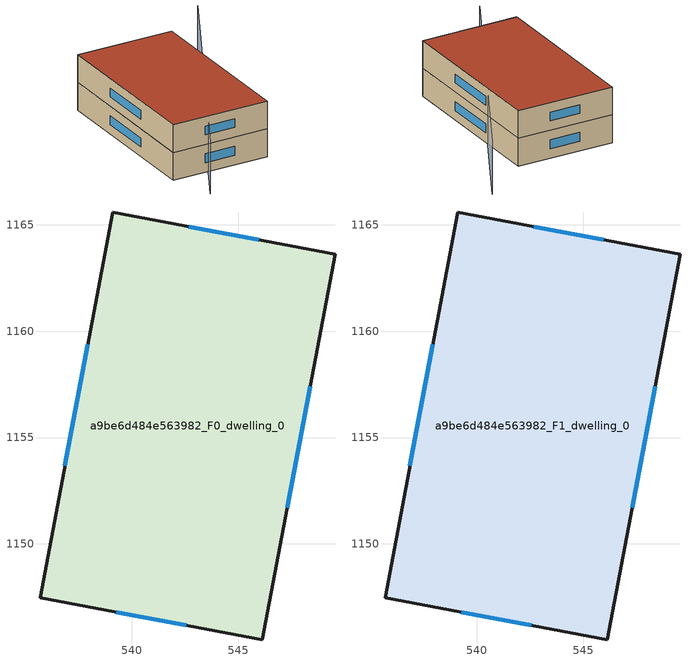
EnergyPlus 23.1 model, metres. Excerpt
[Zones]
a9be6d484e563982_F0_dwelling_0
 floor ground (EU_floor_Construction): 549.56,1163.63 546.15,1145.49 535.68,1147.46 539.1,1165.6 z0
 wall outside (EU_wall_Construction): 539.1,1165.6 535.68,1147.46 546.15,1145.49 549.56,1163.63 539.1,1165.6 z0:3
 window (EU_Window_Construction): 537.93,1159.39 536.85,1153.67 / 545.98,1164.3 542.68,1164.92 / 547.31,1151.7 548.39,1157.42 / 539.27,1146.79 542.56,1146.17 z1.03:1.97
a9be6d484e563982_F1_dwelling_0
 floor to a9be6d484e563982_F0_dwelling_0 (EU_floor_Construction): 549.56,1163.63 546.15,1145.49 535.68,1147.46 539.1,1165.6 z3
 wall outside (EU_wall_Construction): 539.1,1165.6 535.68,1147.46 546.15,1145.49 549.56,1163.63 539.1,1165.6 z3:6
 window (EU_Window_Construction): 537.93,1159.39 536.85,1153.67 / 545.98,1164.3 542.68,1164.92 / 547.31,1151.7 548.39,1157.42 / 539.27,1146.79 542.56,1146.17 z4.03:4.97
 roof outside (EU_roof_Construction): 546.15,1145.49 549.56,1163.63 539.1,1165.6 535.68,1147.46 z6
shading: 536.36,1142.74 555.63,1166.72 z0:5.7
[Building]
EU S2 Campaign: North Axis=0; Terrain=City; Solar Distribution=FullExterior
[Site:Location]
Cape.Town.Intl.AP: Latitude=-33.965; Longitude=18.602; Time Zone=2; Elevation=46
[SizingPeriod:WeatherFileDays]
AnnualSizingPeriod: Begin Month=1; Begin Day of Month=1; End Month=12; End Day of Month=31; Day of Week for Start Day=Monday; Use Weather File Daylight Saving Period=No; Use Weather File Rain and Snow Indicators=No
[MATERIAL]
EU_InternalMass_Material: Roughness=MediumRough; Thickness=0.1; Conductivity=1; Density=1800; Specific Heat=900; Thermal Absorptance=0.9; Solar Absorptance=0.7; Visible Absorptance=0.7
[MATERIAL:NOMASS] Roughness=MediumRough; Thermal Absorptance=0.9; Solar Absorptance=0.7; Visible Absorptance=0.7
Name | Thermal Resistance
EU_wall_NoMass | 0.493876
EU_roof_NoMass | 0.449382
EU_floor_NoMass | 1.25
[WINDOWMATERIAL:SIMPLEGLAZINGSYSTEM]
EU_Window_SimpleGlazing: UFactor=4.4; Solar Heat Gain Coefficient=0.85; Visible Transmittance=0.85
[CONSTRUCTION]
EU_wall_Construction: EU_wall_NoMass
EU_roof_Construction: EU_roof_NoMass
EU_floor_Construction: EU_floor_NoMass
EU_Window_Construction: EU_Window_SimpleGlazing
EU_InternalMass_Construction: EU_InternalMass_Material
[ZONE] Type=1; Multiplier=1; Ceiling Height=autocalculate; Volume=589.393; Floor Area=autocalculate; Part of Total Floor Area=Yes
a9be6d484e563982_F0_dwelling_0; a9be6d484e563982_F1_dwelling_0
[INTERNALMASS] Construction=EU_InternalMass_Construction; Surface Area=196.464
Name | Zone or ZoneList
a9be6d484e563982_F0_dwelling_0_EU_InternalMass | a9be6d484e563982_F0_dwelling_0
a9be6d484e563982_F1_dwelling_0_EU_InternalMass | a9be6d484e563982_F1_dwelling_0
[OTHEREQUIPMENT] Fuel Type=Electricity; Design Level Calculation Method=Watts/Area; Power per Zone Floor Area=1; Fraction Latent=0; Fraction Radiant=0; Fraction Lost=0; Carbon Dioxide Generation Rate=0; EndUse Subcategory=EU_Step8_InternalGains
Name | Zone or ZoneList or Space or SpaceList | Schedule
EU_Step8_InternalGain_a9be6d484e563982_F0_dwelling_0_f000 | a9be6d484e563982_F0_dwelling_0 | EU_Step8_GainSchedule_a9be6d484e563982_F0_dwelling_0_f000
EU_Step8_InternalGain_a9be6d484e563982_F1_dwelling_0_f000 | a9be6d484e563982_F1_dwelling_0 | EU_Step8_GainSchedule_a9be6d484e563982_F1_dwelling_0_f000
[ZONEVENTILATION:DESIGNFLOWRATE] Schedule=EU_AlwaysOn; Design Flow Rate Calculation Method=AirChanges/Hour; Air Changes per Hour=0.64; Ventilation Type=Natural; Fan Pressure Rise=0; Fan Total Efficiency=1; Constant Term Coefficient=1; Temperature Term Coefficient=0; Velocity Term Coefficient=0; Velocity Squared Term Coefficient=0; Minimum Indoor Temperature=-100; Maximum Indoor Temperature=100; Delta Temperature=-100; Minimum Outdoor Temperature=-100; Maximum Outdoor Temperature=100; Maximum Wind Speed=40
Name | Zone or ZoneList or Space or SpaceList
EU_ConstantAir_a9be6d484e563982_F0_dwelling_0 | a9be6d484e563982_F0_dwelling_0
EU_ConstantAir_a9be6d484e563982_F1_dwelling_0 | a9be6d484e563982_F1_dwelling_0
[HVACTEMPLATE:THERMOSTAT] Constant Heating Setpoint=20; Constant Cooling Setpoint=50
EU_HeatOnly_a9be6d484e563982_F0_dwelling_0; EU_HeatOnly_a9be6d484e563982_F1_dwelling_0
[HVACTEMPLATE:ZONE:IDEALLOADSAIRSYSTEM] System Availability Schedule=EU_AlwaysOn; Maximum Heating Supply Air Temperature=50; Minimum Cooling Supply Air Temperature=13; Maximum Heating Supply Air Humidity Ratio=0.0156; Minimum Cooling Supply Air Humidity Ratio=0.0077; Heating Limit=NoLimit; Cooling Limit=NoLimit; Heating Availability Schedule=EU_AlwaysOn; Cooling Availability Schedule=EU_CoolingOff; Dehumidification Control Type=ConstantSensibleHeatRatio; Cooling Sensible Heat Ratio=0.7; Dehumidification Setpoint=60; Humidification Control Type=None; Humidification Setpoint=30; Outdoor Air Method=None; Outdoor Air Flow Rate per Person=0.00944; Outdoor Air Flow Rate per Zone Floor Area=0; Outdoor Air Flow Rate per Zone=0; Demand Controlled Ventilation Type=None; Outdoor Air Economizer Type=NoEconomizer; Heat Recovery Type=None; Sensible Heat Recovery Effectiveness=0.7; Latent Heat Recovery Effectiveness=0.65
Name | Template Thermostat
a9be6d484e563982_F0_dwelling_0 | EU_HeatOnly_a9be6d484e563982_F0_dwelling_0
a9be6d484e563982_F1_dwelling_0 | EU_HeatOnly_a9be6d484e563982_F1_dwelling_0
[SIZING:ZONE] Zone Cooling Design Supply Air Temperature Input Method=SupplyAirTemperature; Zone Cooling Design Supply Air Temperature=13; Zone Heating Design Supply Air Temperature Input Method=SupplyAirTemperature; Zone Heating Design Supply Air Temperature=50; Zone Cooling Design Supply Air Humidity Ratio=0.008; Zone Heating Design Supply Air Humidity Ratio=0.008; Cooling Design Air Flow Method=DesignDay; Cooling Design Air Flow Rate=0; Cooling Minimum Air Flow per Zone Floor Area=0.000762; Cooling Minimum Air Flow=0; Cooling Minimum Air Flow Fraction=0.2; Heating Design Air Flow Method=DesignDay; Heating Design Air Flow Rate=0; Heating Maximum Air Flow per Zone Floor Area=0.002032; Heating Maximum Air Flow=0.141576; Heating Maximum Air Flow Fraction=0.3; Account for Dedicated Outdoor Air System=No; Dedicated Outdoor Air System Control Strategy=NeutralSupplyAir; Dedicated Outdoor Air Low Setpoint Temperature for Design=autosize; Dedicated Outdoor Air High Setpoint Temperature for Design=autosize; Zone Load Sizing Method=Sensible Load Only No Latent Load; Zone Latent Cooling Design Supply Air Humidity Ratio Input Method=HumidityRatioDifference; Zone Cooling Design Supply Air Humidity Ratio Difference=0.005; Zone Latent Heating Design Supply Air Humidity Ratio Input Method=HumidityRatioDifference; Zone Humidification Design Supply Air Humidity Ratio Difference=0.005
a9be6d484e563982_F0_dwelling_0; a9be6d484e563982_F1_dwelling_0
[SCHEDULE:CONSTANT]
Name | Hourly Value
EU_AlwaysOn | 1
EU_CoolingOff | 0
[SCHEDULE:FILE] Column Number=1; Rows to Skip at Top=0; Number of Hours of Data=8760; Column Separator=Comma; Interpolate to Timestep=No; Minutes per Item=60; Adjust Schedule for Daylight Savings=Yes
Name | File
EU_Step8_GainSchedule_a9be6d484e563982_F0_dwelling_0_f000 | ../../schedules/a9be6d484e563982/a9be6d484e563982_F0_dwelling_0_f000_gain.csv
EU_Step8_GainSchedule_a9be6d484e563982_F1_dwelling_0_f000 | ../../schedules/a9be6d484e563982/a9be6d484e563982_F1_dwelling_0_f000_gain.csv
